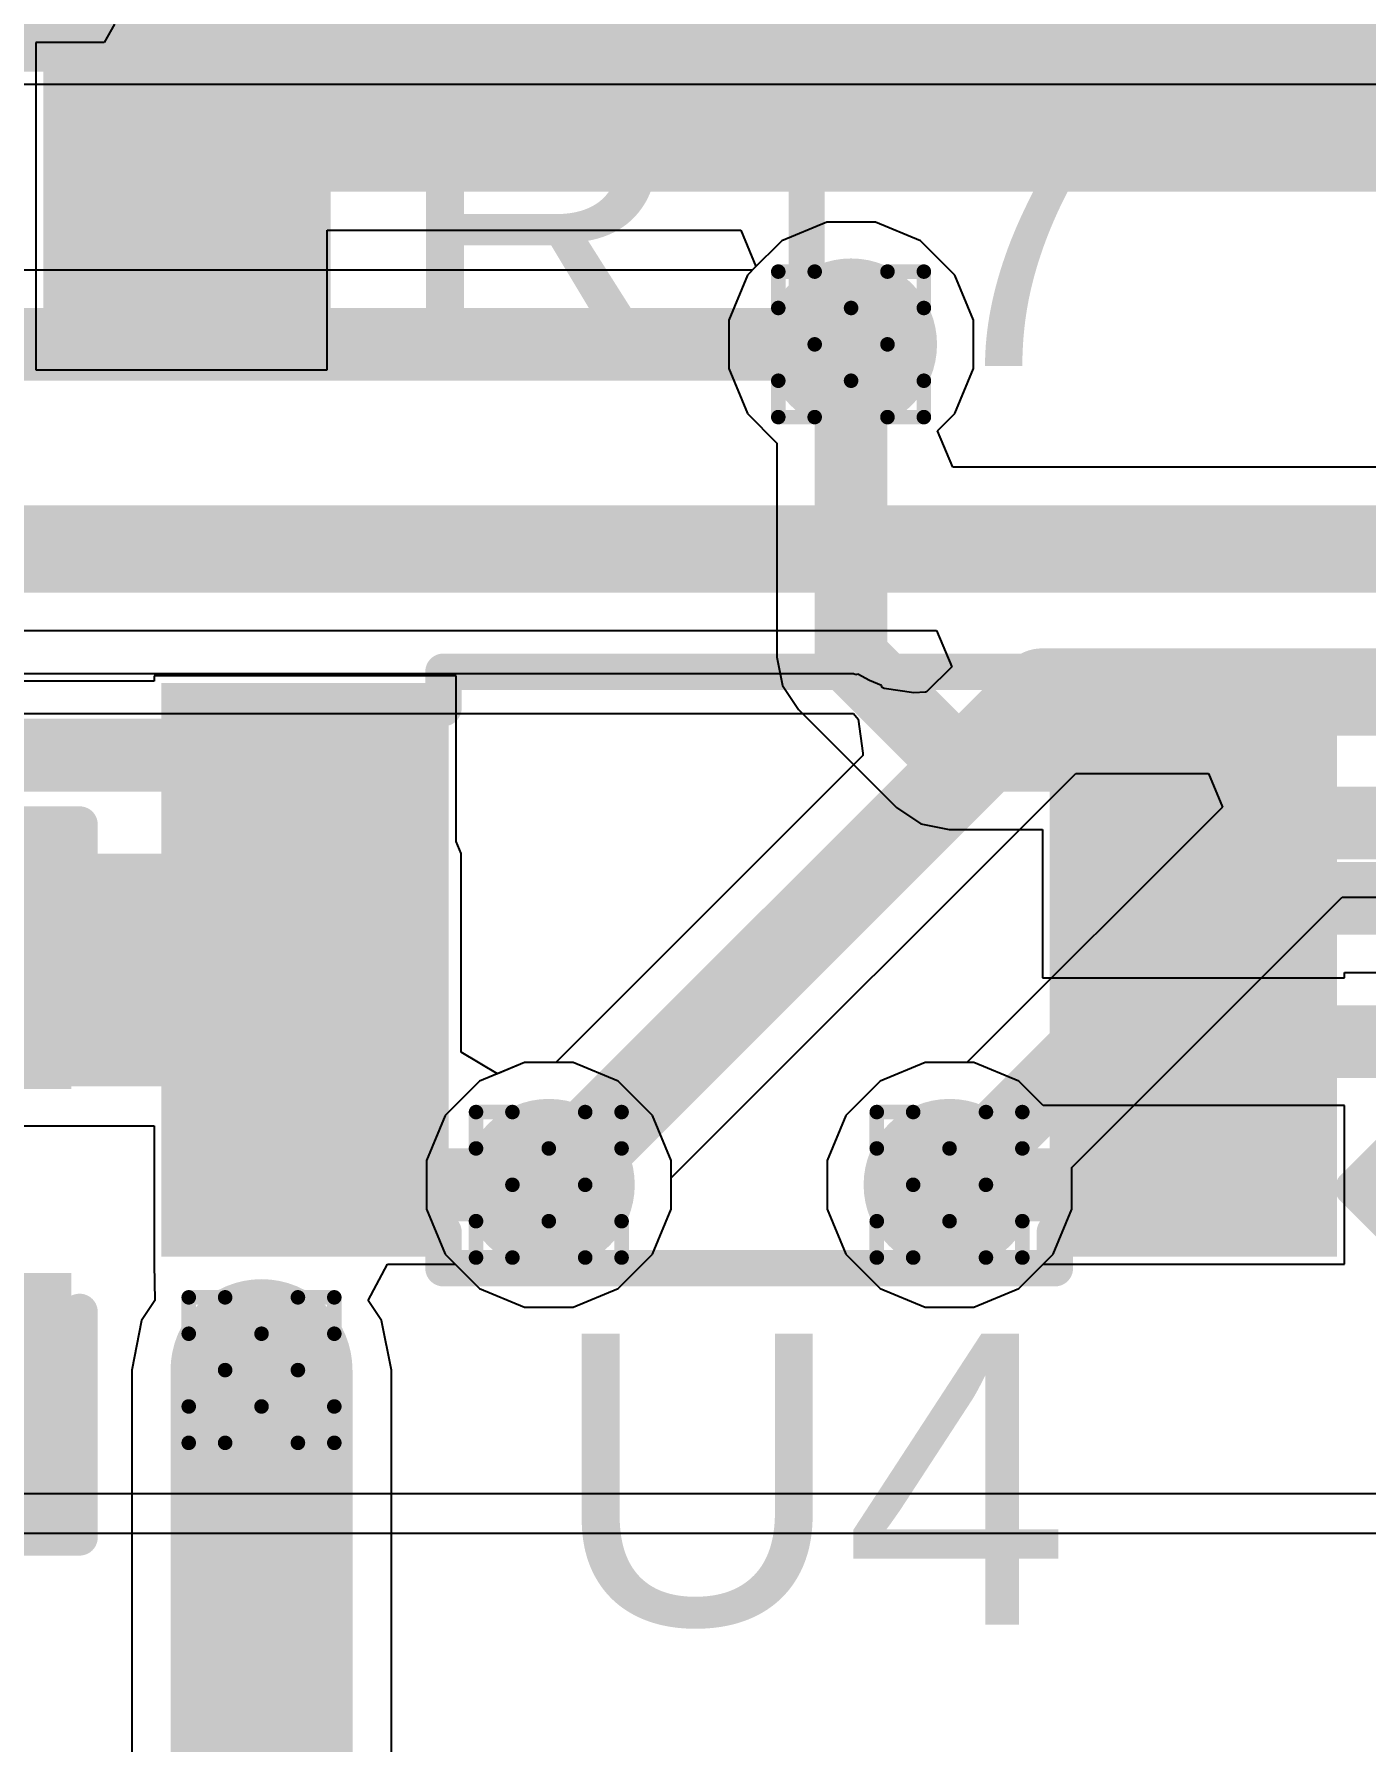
# Model space of a CAD drawing. Header units: inches. Extents: x -0.2 to 17.4, y -0.2 to 2.6.
# Drawn here: x 0.6468 to 0.8297, y 0.8749 to 1.1096 of the extents above; entities that cross this region are included whole.
import ezdxf

# ---------------------------------------------------------------- set-up
doc = ezdxf.new("R2010")
doc.units = ezdxf.units.IN
doc.header["$MEASUREMENT"] = 0
for name, color, linetype in [('Bottom Layer', 5, 'Continuous'), ('Drill Drawing', 1, 'Continuous'), ('Top Layer', 1, 'Continuous'), ('Top Overlay', 2, 'Continuous'), ('Top Paste', 8, 'Continuous'), ('Top Solder', 216, 'Continuous'), ('Via Holes', 16, 'Continuous')]:
    doc.layers.add(name, color=color, linetype=linetype)
doc.styles.add('Arial', font='', dxfattribs={"height": 0.2})
doc.styles.get('Arial').set_extended_font_data('Arial')

# ---------------------------------------------------------------- blocks, each defined once
blk = doc.blocks.new('VSSOP_8_3_1_2_1__18')
at = {"layer": 'Top Layer'}
for points in [[(-0.04528, 0.03543), (-0.04528, 0.02362), (-0.07677, 0.02362), (-0.07677, 0.03543)], [(0.07677, 0.03543), (0.07677, 0.02362), (0.04528, 0.02362), (0.04528, 0.03543)], [(-0.04528, 0.01575), (-0.04528, 0.00394), (-0.07677, 0.00394), (-0.07677, 0.01575)], [(0.07677, 0.01575), (0.07677, 0.00394), (0.04528, 0.00394), (0.04528, 0.01575)], [(-0.04528, -0.00394), (-0.04528, -0.01575), (-0.07677, -0.01575), (-0.07677, -0.00394)], [(0.07677, -0.00394), (0.07677, -0.01575), (0.04528, -0.01575), (0.04528, -0.00394)], [(-0.04528, -0.02362), (-0.04528, -0.03543), (-0.07677, -0.03543), (-0.07677, -0.02362)], [(0.07677, -0.02362), (0.07677, -0.03543), (0.04528, -0.03543), (0.04528, -0.02362)]]:
    blk.add_hatch(color=1, dxfattribs=at).paths.add_polyline_path(points)
at = {"layer": 'Top Paste'}
for points in [[(-0.04528, 0.03543), (-0.04528, 0.02362), (-0.07677, 0.02362), (-0.07677, 0.03543)], [(0.07677, 0.03543), (0.07677, 0.02362), (0.04528, 0.02362), (0.04528, 0.03543)], [(-0.04528, 0.01575), (-0.04528, 0.00394), (-0.07677, 0.00394), (-0.07677, 0.01575)], [(0.07677, 0.01575), (0.07677, 0.00394), (0.04528, 0.00394), (0.04528, 0.01575)], [(-0.04528, -0.00394), (-0.04528, -0.01575), (-0.07677, -0.01575), (-0.07677, -0.00394)], [(0.07677, -0.00394), (0.07677, -0.01575), (0.04528, -0.01575), (0.04528, -0.00394)], [(-0.04528, -0.02362), (-0.04528, -0.03543), (-0.07677, -0.03543), (-0.07677, -0.02362)], [(0.07677, -0.02362), (0.07677, -0.03543), (0.04528, -0.03543), (0.04528, -0.02362)]]:
    blk.add_hatch(color=8, dxfattribs=at).paths.add_polyline_path(points)
at = {"layer": 'Top Solder'}
for points in [[(-0.04128, 0.03943), (-0.04128, 0.01962), (-0.08077, 0.01962), (-0.08077, 0.03943)], [(0.08077, 0.03943), (0.08077, 0.01962), (0.04128, 0.01962), (0.04128, 0.03943)], [(-0.04128, 0.01975), (-0.04128, -0.00006), (-0.08077, -0.00006), (-0.08077, 0.01975)], [(0.08077, 0.01975), (0.08077, -0.00006), (0.04128, -0.00006), (0.04128, 0.01975)], [(-0.04128, 0.00006), (-0.04128, -0.01975), (-0.08077, -0.01975), (-0.08077, 0.00006)], [(0.08077, 0.00006), (0.08077, -0.01975), (0.04128, -0.01975), (0.04128, 0.00006)], [(-0.04128, -0.01962), (-0.04128, -0.03943), (-0.08077, -0.03943), (-0.08077, -0.01962)], [(0.08077, -0.01962), (0.08077, -0.03943), (0.04128, -0.03943), (0.04128, -0.01962)]]:
    blk.add_hatch(color=216, dxfattribs=at).paths.add_polyline_path(points)
at = {"layer": 'Top Overlay'}
for points in [[(0.042, 0.041, 0.005, 0.005, 0), (-0.042, 0.041, 0.005, 0.005, 0)], [(-0.042, 0.041, 0.005, 0.005, 0), (-0.042, 0.036, 0.005, 0.005, 0)], [(0.042, 0.041, 0.005, 0.005, 0), (0.042, 0.036, 0.005, 0.005, 0)], [(-0.083, 0.03, 0.005, 0.005, 0), (-0.088, 0.035, 0.005, 0.005, 0)], [(-0.088, 0.035, 0.005, 0.005, 0), (-0.088, 0.025, 0.005, 0.005, 0)], [(-0.083, 0.03, 0.005, 0.005, 0), (-0.088, 0.025, 0.005, 0.005, 0)], [(-0.042, -0.036, 0.005, 0.005, 0), (-0.042, -0.041, 0.005, 0.005, 0)], [(0.042, -0.036, 0.005, 0.005, 0), (0.042, -0.041, 0.005, 0.005, 0)], [(0.042, -0.041, 0.005, 0.005, 0), (-0.042, -0.041, 0.005, 0.005, 0)]]:
    blk.add_lwpolyline(points, format="xyseb", dxfattribs=at)
for points in [[(-0.04325, 0.041, 0.0025, 0.0025, 1), (-0.04075, 0.041, 0.0025, 0.0025, 1)], [(-0.04325, 0.041, 0.0025, 0.0025, 1), (-0.04075, 0.041, 0.0025, 0.0025, 1)], [(0.04075, 0.041, 0.0025, 0.0025, 1), (0.04325, 0.041, 0.0025, 0.0025, 1)], [(0.04075, 0.041, 0.0025, 0.0025, 1), (0.04325, 0.041, 0.0025, 0.0025, 1)], [(-0.04325, 0.036, 0.0025, 0.0025, 1), (-0.04075, 0.036, 0.0025, 0.0025, 1)], [(0.04075, 0.036, 0.0025, 0.0025, 1), (0.04325, 0.036, 0.0025, 0.0025, 1)], [(-0.08925, 0.035, 0.0025, 0.0025, 1), (-0.08675, 0.035, 0.0025, 0.0025, 1)], [(-0.08925, 0.035, 0.0025, 0.0025, 1), (-0.08675, 0.035, 0.0025, 0.0025, 1)], [(-0.08425, 0.03, 0.0025, 0.0025, 1), (-0.08175, 0.03, 0.0025, 0.0025, 1)], [(-0.08425, 0.03, 0.0025, 0.0025, 1), (-0.08175, 0.03, 0.0025, 0.0025, 1)], [(-0.08925, 0.025, 0.0025, 0.0025, 1), (-0.08675, 0.025, 0.0025, 0.0025, 1)], [(-0.08925, 0.025, 0.0025, 0.0025, 1), (-0.08675, 0.025, 0.0025, 0.0025, 1)], [(-0.04325, -0.036, 0.0025, 0.0025, 1), (-0.04075, -0.036, 0.0025, 0.0025, 1)], [(0.04075, -0.036, 0.0025, 0.0025, 1), (0.04325, -0.036, 0.0025, 0.0025, 1)], [(-0.04325, -0.041, 0.0025, 0.0025, 1), (-0.04075, -0.041, 0.0025, 0.0025, 1)], [(-0.04325, -0.041, 0.0025, 0.0025, 1), (-0.04075, -0.041, 0.0025, 0.0025, 1)], [(0.04075, -0.041, 0.0025, 0.0025, 1), (0.04325, -0.041, 0.0025, 0.0025, 1)], [(0.04075, -0.041, 0.0025, 0.0025, 1), (0.04325, -0.041, 0.0025, 0.0025, 1)]]:
    blk.add_lwpolyline(points, format="xyseb", close=True, dxfattribs=at)
blk = doc.blocks.new('R___0603_38')
at = {"layer": 'Top Layer'}
for points in [[(-0.015, 0.0175), (-0.015, -0.0175), (-0.045, -0.0175), (-0.045, 0.0175)], [(0.045, 0.0175), (0.045, -0.0175), (0.015, -0.0175), (0.015, 0.0175)]]:
    blk.add_hatch(color=1, dxfattribs=at).paths.add_polyline_path(points)
at = {"layer": 'Top Paste'}
for points in [[(-0.015, 0.0175), (-0.015, -0.0175), (-0.045, -0.0175), (-0.045, 0.0175)], [(0.045, 0.0175), (0.045, -0.0175), (0.015, -0.0175), (0.015, 0.0175)]]:
    blk.add_hatch(color=8, dxfattribs=at).paths.add_polyline_path(points)
at = {"layer": 'Top Solder'}
for points in [[(-0.011, 0.0215), (-0.011, -0.0215), (-0.049, -0.0215), (-0.049, 0.0215)], [(0.049, 0.0215), (0.049, -0.0215), (0.011, -0.0215), (0.011, 0.0215)]]:
    blk.add_hatch(color=216, dxfattribs=at).paths.add_polyline_path(points)
at = {"layer": 'Top Overlay'}
for points in [[(-0.048, 0.021, 0.005, 0.005, 0), (-0.048, -0.021, 0.005, 0.005, 0)], [(0.048, 0.021, 0.005, 0.005, 0), (-0.048, 0.021, 0.005, 0.005, 0)], [(0.048, 0.021, 0.005, 0.005, 0), (0.048, -0.021, 0.005, 0.005, 0)], [(0.048, -0.021, 0.005, 0.005, 0), (-0.048, -0.021, 0.005, 0.005, 0)]]:
    blk.add_lwpolyline(points, format="xyseb", dxfattribs=at)
for points in [[(-0.04925, 0.021, 0.0025, 0.0025, 1), (-0.04675, 0.021, 0.0025, 0.0025, 1)], [(-0.04925, 0.021, 0.0025, 0.0025, 1), (-0.04675, 0.021, 0.0025, 0.0025, 1)], [(0.04675, 0.021, 0.0025, 0.0025, 1), (0.04925, 0.021, 0.0025, 0.0025, 1)], [(0.04675, 0.021, 0.0025, 0.0025, 1), (0.04925, 0.021, 0.0025, 0.0025, 1)], [(-0.04925, -0.021, 0.0025, 0.0025, 1), (-0.04675, -0.021, 0.0025, 0.0025, 1)], [(-0.04925, -0.021, 0.0025, 0.0025, 1), (-0.04675, -0.021, 0.0025, 0.0025, 1)], [(0.04675, -0.021, 0.0025, 0.0025, 1), (0.04925, -0.021, 0.0025, 0.0025, 1)], [(0.04675, -0.021, 0.0025, 0.0025, 1), (0.04925, -0.021, 0.0025, 0.0025, 1)]]:
    blk.add_lwpolyline(points, format="xyseb", close=True, dxfattribs=at)
blk = doc.blocks.new('C___0603_95')
at = {"layer": 'Top Layer'}
for points in [[(-0.015, 0.0175), (-0.015, -0.0175), (-0.045, -0.0175), (-0.045, 0.0175)], [(0.045, 0.0175), (0.045, -0.0175), (0.015, -0.0175), (0.015, 0.0175)]]:
    blk.add_hatch(color=1, dxfattribs=at).paths.add_polyline_path(points)
at = {"layer": 'Top Paste'}
for points in [[(-0.015, 0.0175), (-0.015, -0.0175), (-0.045, -0.0175), (-0.045, 0.0175)], [(0.045, 0.0175), (0.045, -0.0175), (0.015, -0.0175), (0.015, 0.0175)]]:
    blk.add_hatch(color=8, dxfattribs=at).paths.add_polyline_path(points)
at = {"layer": 'Top Solder'}
for points in [[(-0.01264, 0.01986), (-0.01264, -0.01986), (-0.04736, -0.01986), (-0.04736, 0.01986)], [(0.04736, 0.01986), (0.04736, -0.01986), (0.01264, -0.01986), (0.01264, 0.01986)]]:
    blk.add_hatch(color=216, dxfattribs=at).paths.add_polyline_path(points)
at = {"layer": 'Top Overlay'}
for points in [[(-0.018, 0.021, 0.005, 0.005, 0), (-0.049, 0.021, 0.005, 0.005, 0)], [(-0.049, -0.021, 0.005, 0.005, 0), (-0.049, 0.021, 0.005, 0.005, 0)], [(0.049, 0.021, 0.005, 0.005, 0), (0.018, 0.021, 0.005, 0.005, 0)], [(0.049, -0.021, 0.005, 0.005, 0), (0.049, 0.021, 0.005, 0.005, 0)], [(-0.018, -0.021, 0.005, 0.005, 0), (-0.049, -0.021, 0.005, 0.005, 0)], [(0.049, -0.021, 0.005, 0.005, 0), (0.018, -0.021, 0.005, 0.005, 0)]]:
    blk.add_lwpolyline(points, format="xyseb", dxfattribs=at)
for points in [[(-0.05025, 0.021, 0.0025, 0.0025, 1), (-0.04775, 0.021, 0.0025, 0.0025, 1)], [(-0.05025, 0.021, 0.0025, 0.0025, 1), (-0.04775, 0.021, 0.0025, 0.0025, 1)], [(-0.01925, 0.021, 0.0025, 0.0025, 1), (-0.01675, 0.021, 0.0025, 0.0025, 1)], [(0.01675, 0.021, 0.0025, 0.0025, 1), (0.01925, 0.021, 0.0025, 0.0025, 1)], [(0.04775, 0.021, 0.0025, 0.0025, 1), (0.05025, 0.021, 0.0025, 0.0025, 1)], [(0.04775, 0.021, 0.0025, 0.0025, 1), (0.05025, 0.021, 0.0025, 0.0025, 1)], [(-0.05025, -0.021, 0.0025, 0.0025, 1), (-0.04775, -0.021, 0.0025, 0.0025, 1)], [(-0.05025, -0.021, 0.0025, 0.0025, 1), (-0.04775, -0.021, 0.0025, 0.0025, 1)], [(-0.01925, -0.021, 0.0025, 0.0025, 1), (-0.01675, -0.021, 0.0025, 0.0025, 1)], [(0.01675, -0.021, 0.0025, 0.0025, 1), (0.01925, -0.021, 0.0025, 0.0025, 1)], [(0.04775, -0.021, 0.0025, 0.0025, 1), (0.05025, -0.021, 0.0025, 0.0025, 1)], [(0.04775, -0.021, 0.0025, 0.0025, 1), (0.05025, -0.021, 0.0025, 0.0025, 1)]]:
    blk.add_lwpolyline(points, format="xyseb", close=True, dxfattribs=at)

msp = doc.modelspace()

# ---------------------------------------------------------------- hatches: boundary and pattern name
at = {"layer": 'Bottom Layer'}
h = msp.add_hatch(color=5, dxfattribs=at)
edge = h.paths.add_edge_path()
edge.add_arc((0.759, 1.067), 0.01181, 0, 360)
h = msp.add_hatch(color=5, dxfattribs=at)
edge = h.paths.add_edge_path()
edge.add_arc((0.71747, 0.95147), 0.01181, 0, 360)
h = msp.add_hatch(color=5, dxfattribs=at)
edge = h.paths.add_edge_path()
edge.add_arc((0.77253, 0.95147), 0.01181, 0, 360)
h = msp.add_hatch(color=5, dxfattribs=at)
edge = h.paths.add_edge_path()
edge.add_arc((0.678, 0.926), 0.01181, 0, 360)
at = {"layer": 'Top Layer'}
h = msp.add_hatch(color=1, dxfattribs=at)
edge = h.paths.add_edge_path()
edge.add_arc((0.759, 1.067), 0.01181, 0, 360)
msp.add_hatch(color=1, dxfattribs=at).paths.add_polyline_path([(0.583, 0.965), (0.7, 0.965), (0.7, 0.997), (0.583, 0.997)])
h = msp.add_hatch(color=1, dxfattribs=at)
edge = h.paths.add_edge_path()
edge.add_arc((0.71747, 0.95147), 0.01181, 0, 360)
h = msp.add_hatch(color=1, dxfattribs=at)
edge = h.paths.add_edge_path()
edge.add_arc((0.77253, 0.95147), 0.01181, 0, 360)
h = msp.add_hatch(color=1, dxfattribs=at)
edge = h.paths.add_edge_path()
edge.add_arc((0.678, 0.926), 0.01181, 0, 360)
at = {"layer": 'Via Holes'}
h = msp.add_hatch(color=7, dxfattribs=at)
edge = h.paths.add_edge_path()
edge.add_arc((0.759, 1.067), 0.00591, 0, 360)
h = msp.add_hatch(color=7, dxfattribs=at)
edge = h.paths.add_edge_path()
edge.add_arc((0.71747, 0.95147), 0.00591, 0, 360)
h = msp.add_hatch(color=7, dxfattribs=at)
edge = h.paths.add_edge_path()
edge.add_arc((0.77253, 0.95147), 0.00591, 0, 360)
h = msp.add_hatch(color=7, dxfattribs=at)
edge = h.paths.add_edge_path()
edge.add_arc((0.678, 0.926), 0.00591, 0, 360)

# ---------------------------------------------------------------- linework, layer by layer
at = {"layer": 'Bottom Layer'}
for p, q in [((0.4902, 1.10278), (0.98544, 1.10278)), ((0.75566, 1.08381), (0.74948, 1.08125)), ((0.76234, 1.08381), (0.75566, 1.08381)), ((0.76852, 1.08125), (0.76234, 1.08381)), ((0.74948, 1.08125), (0.74542, 1.0772)), ((0.77325, 1.07652), (0.76852, 1.08125)), ((0.74542, 1.0772), (0.50283, 1.0772)), ((0.77581, 1.07034), (0.77325, 1.07652)), ((0.77581, 1.06366), (0.77581, 1.07034)), ((0.77325, 1.05748), (0.77581, 1.06366)), ((0.77088, 1.05511), (0.77325, 1.05748)), ((0.77296, 1.05011), (0.77088, 1.05511)), ((0.85058, 1.05011), (0.77296, 1.05011)), ((0.48671, 1.02768), (0.77075, 1.02768)), ((0.77075, 1.02768), (0.77282, 1.02268)), ((0.75935, 1.02169), (0.58555, 1.02169)), ((0.75963, 1.02157), (0.75935, 1.02169)), ((0.75993, 1.02166), (0.75963, 1.02157)), ((0.76151, 1.0208), (0.75993, 1.02166)), ((0.77282, 1.02268), (0.76938, 1.01924)), ((0.76317, 1.02011), (0.76151, 1.0208)), ((0.76329, 1.01982), (0.76317, 1.02011)), ((0.76356, 1.01968), (0.76329, 1.01982)), ((0.76763, 1.01908), (0.76356, 1.01968)), ((0.76923, 1.01918), (0.76763, 1.01908)), ((0.76938, 1.01924), (0.76923, 1.01918)), ((0.64157, 1.01628), (0.75935, 1.01628)), ((0.75935, 1.01628), (0.75999, 1.01548)), ((0.75999, 1.01548), (0.76063, 1.0108)), ((0.76063, 1.01049), (0.71842, 0.96828)), ((0.76063, 1.0108), (0.76063, 1.01049)), ((0.73428, 0.95242), (0.78986, 1.00799)), ((0.78986, 1.00799), (0.8081, 1.00799)), ((0.8081, 1.00799), (0.81001, 1.00337)), ((0.81001, 1.00337), (0.77492, 0.96828)), ((0.78934, 0.95386), (0.82649, 0.99101)), ((0.82649, 0.99101), (1.18021, 0.99101)), ((0.71413, 0.96828), (0.70795, 0.96572)), ((0.71842, 0.96828), (0.71413, 0.96828)), ((0.76918, 0.96828), (0.763, 0.96572)), ((0.77492, 0.96828), (0.76918, 0.96828)), ((0.70795, 0.96572), (0.70322, 0.961)), ((0.763, 0.96572), (0.75828, 0.961)), ((0.70322, 0.961), (0.70066, 0.95482)), ((0.75828, 0.961), (0.75572, 0.95482)), ((0.70066, 0.95482), (0.70066, 0.94813)), ((0.75572, 0.95482), (0.75572, 0.94813)), ((0.78934, 0.94813), (0.78934, 0.95386)), ((0.73428, 0.94813), (0.73428, 0.95242)), ((0.70066, 0.94813), (0.70322, 0.94195)), ((0.73172, 0.94195), (0.73428, 0.94813)), ((0.75572, 0.94813), (0.75828, 0.94195)), ((0.78678, 0.94195), (0.78934, 0.94813)), ((0.70322, 0.94195), (0.70795, 0.93722)), ((0.72699, 0.93722), (0.73172, 0.94195)), ((0.75828, 0.94195), (0.763, 0.93722)), ((0.78205, 0.93722), (0.78678, 0.94195)), ((0.70795, 0.93722), (0.71413, 0.93466)), ((0.72082, 0.93466), (0.72699, 0.93722)), ((0.763, 0.93722), (0.76918, 0.93466)), ((0.77587, 0.93466), (0.78205, 0.93722)), ((0.71413, 0.93466), (0.72082, 0.93466)), ((0.76918, 0.93466), (0.77587, 0.93466)), ((0.8617, 0.909), (0.58555, 0.909)), ((0.58555, 0.90359), (0.8617, 0.90359))]:
    msp.add_line(p, q, dxfattribs=at)
for points in [[(0.416, 1.114, 0.012, 0.012, 0), (0.998, 1.114, 0.012, 0.012, 0)], [(0.4986, 1.067, 0.01, 0.01, 0), (0.759, 1.067, 0.01, 0.01, 0)], [(0.396, 1.03889, 0.012, 0.012, 0), (1.07815, 1.03889, 0.012, 0.012, 0)], [(0.71747, 0.95147, 0.012, 0.012, 0), (0.78521, 1.01921, 0.012, 0.012, 0)], [(0.78521, 1.01921, 0.012, 0.012, 0), (1.16521, 1.01921, 0.012, 0.012, 0)], [(0.77253, 0.95147, 0.01, 0.01, 0), (0.82226, 1.00121, 0.01, 0.01, 0)], [(0.82226, 1.00121, 0.01, 0.01, 0), (1.18021, 1.00121, 0.01, 0.01, 0)]]:
    msp.add_lwpolyline(points, format="xyseb", dxfattribs=at)
for points in [[(0.7565, 1.067, 0.005, 0.005, 1), (0.7615, 1.067, 0.005, 0.005, 1)], [(0.78221, 1.01921, 0.006, 0.006, 1), (0.78821, 1.01921, 0.006, 0.006, 1)], [(0.78221, 1.01921, 0.006, 0.006, 1), (0.78821, 1.01921, 0.006, 0.006, 1)], [(0.81976, 1.00121, 0.005, 0.005, 1), (0.82476, 1.00121, 0.005, 0.005, 1)], [(0.81976, 1.00121, 0.005, 0.005, 1), (0.82476, 1.00121, 0.005, 0.005, 1)], [(0.71447, 0.95147, 0.006, 0.006, 1), (0.72047, 0.95147, 0.006, 0.006, 1)], [(0.77003, 0.95147, 0.005, 0.005, 1), (0.77503, 0.95147, 0.005, 0.005, 1)]]:
    msp.add_lwpolyline(points, format="xyseb", close=True, dxfattribs=at)
at = {"layer": 'Drill Drawing'}
for points in [[(0.749, 1.072, 0.002, 0.002, 0), (0.749, 1.077, 0.002, 0.002, 0)], [(0.749, 1.077, 0.002, 0.002, 0), (0.754, 1.077, 0.002, 0.002, 0)], [(0.754, 1.077, 0.002, 0.002, 0), (0.759, 1.072, 0.002, 0.002, 0)], [(0.759, 1.072, 0.002, 0.002, 0), (0.764, 1.077, 0.002, 0.002, 0)], [(0.764, 1.077, 0.002, 0.002, 0), (0.769, 1.077, 0.002, 0.002, 0)], [(0.769, 1.072, 0.002, 0.002, 0), (0.769, 1.077, 0.002, 0.002, 0)], [(0.749, 1.072, 0.002, 0.002, 0), (0.754, 1.067, 0.002, 0.002, 0)], [(0.764, 1.067, 0.002, 0.002, 0), (0.769, 1.072, 0.002, 0.002, 0)], [(0.749, 1.062, 0.002, 0.002, 0), (0.754, 1.067, 0.002, 0.002, 0)], [(0.764, 1.067, 0.002, 0.002, 0), (0.769, 1.062, 0.002, 0.002, 0)], [(0.749, 1.057, 0.002, 0.002, 0), (0.749, 1.062, 0.002, 0.002, 0)], [(0.754, 1.057, 0.002, 0.002, 0), (0.759, 1.062, 0.002, 0.002, 0)], [(0.759, 1.062, 0.002, 0.002, 0), (0.764, 1.057, 0.002, 0.002, 0)], [(0.769, 1.057, 0.002, 0.002, 0), (0.769, 1.062, 0.002, 0.002, 0)], [(0.749, 1.057, 0.002, 0.002, 0), (0.754, 1.057, 0.002, 0.002, 0)], [(0.764, 1.057, 0.002, 0.002, 0), (0.769, 1.057, 0.002, 0.002, 0)], [(0.70747, 0.95647, 0.002, 0.002, 0), (0.70747, 0.96147, 0.002, 0.002, 0)], [(0.70747, 0.96147, 0.002, 0.002, 0), (0.71247, 0.96147, 0.002, 0.002, 0)], [(0.71247, 0.96147, 0.002, 0.002, 0), (0.71747, 0.95647, 0.002, 0.002, 0)], [(0.71747, 0.95647, 0.002, 0.002, 0), (0.72247, 0.96147, 0.002, 0.002, 0)], [(0.72247, 0.96147, 0.002, 0.002, 0), (0.72747, 0.96147, 0.002, 0.002, 0)], [(0.72747, 0.95647, 0.002, 0.002, 0), (0.72747, 0.96147, 0.002, 0.002, 0)], [(0.76253, 0.95647, 0.002, 0.002, 0), (0.76253, 0.96147, 0.002, 0.002, 0)], [(0.76253, 0.96147, 0.002, 0.002, 0), (0.76753, 0.96147, 0.002, 0.002, 0)], [(0.76753, 0.96147, 0.002, 0.002, 0), (0.77253, 0.95647, 0.002, 0.002, 0)], [(0.77253, 0.95647, 0.002, 0.002, 0), (0.77753, 0.96147, 0.002, 0.002, 0)], [(0.77753, 0.96147, 0.002, 0.002, 0), (0.78253, 0.96147, 0.002, 0.002, 0)], [(0.78253, 0.95647, 0.002, 0.002, 0), (0.78253, 0.96147, 0.002, 0.002, 0)], [(0.70747, 0.95647, 0.002, 0.002, 0), (0.71247, 0.95147, 0.002, 0.002, 0)], [(0.72247, 0.95147, 0.002, 0.002, 0), (0.72747, 0.95647, 0.002, 0.002, 0)], [(0.76253, 0.95647, 0.002, 0.002, 0), (0.76753, 0.95147, 0.002, 0.002, 0)], [(0.77753, 0.95147, 0.002, 0.002, 0), (0.78253, 0.95647, 0.002, 0.002, 0)], [(0.70747, 0.94647, 0.002, 0.002, 0), (0.71247, 0.95147, 0.002, 0.002, 0)], [(0.72247, 0.95147, 0.002, 0.002, 0), (0.72747, 0.94647, 0.002, 0.002, 0)], [(0.76253, 0.94647, 0.002, 0.002, 0), (0.76753, 0.95147, 0.002, 0.002, 0)], [(0.77753, 0.95147, 0.002, 0.002, 0), (0.78253, 0.94647, 0.002, 0.002, 0)], [(0.70747, 0.94147, 0.002, 0.002, 0), (0.70747, 0.94647, 0.002, 0.002, 0)], [(0.71247, 0.94147, 0.002, 0.002, 0), (0.71747, 0.94647, 0.002, 0.002, 0)], [(0.71747, 0.94647, 0.002, 0.002, 0), (0.72247, 0.94147, 0.002, 0.002, 0)], [(0.72747, 0.94147, 0.002, 0.002, 0), (0.72747, 0.94647, 0.002, 0.002, 0)], [(0.76253, 0.94147, 0.002, 0.002, 0), (0.76253, 0.94647, 0.002, 0.002, 0)], [(0.76753, 0.94147, 0.002, 0.002, 0), (0.77253, 0.94647, 0.002, 0.002, 0)], [(0.77253, 0.94647, 0.002, 0.002, 0), (0.77753, 0.94147, 0.002, 0.002, 0)], [(0.78253, 0.94147, 0.002, 0.002, 0), (0.78253, 0.94647, 0.002, 0.002, 0)], [(0.70747, 0.94147, 0.002, 0.002, 0), (0.71247, 0.94147, 0.002, 0.002, 0)], [(0.72247, 0.94147, 0.002, 0.002, 0), (0.72747, 0.94147, 0.002, 0.002, 0)], [(0.76253, 0.94147, 0.002, 0.002, 0), (0.76753, 0.94147, 0.002, 0.002, 0)], [(0.77753, 0.94147, 0.002, 0.002, 0), (0.78253, 0.94147, 0.002, 0.002, 0)], [(0.668, 0.931, 0.002, 0.002, 0), (0.668, 0.936, 0.002, 0.002, 0)], [(0.668, 0.936, 0.002, 0.002, 0), (0.673, 0.936, 0.002, 0.002, 0)], [(0.673, 0.936, 0.002, 0.002, 0), (0.678, 0.931, 0.002, 0.002, 0)], [(0.678, 0.931, 0.002, 0.002, 0), (0.683, 0.936, 0.002, 0.002, 0)], [(0.683, 0.936, 0.002, 0.002, 0), (0.688, 0.936, 0.002, 0.002, 0)], [(0.688, 0.931, 0.002, 0.002, 0), (0.688, 0.936, 0.002, 0.002, 0)], [(0.668, 0.931, 0.002, 0.002, 0), (0.673, 0.926, 0.002, 0.002, 0)], [(0.683, 0.926, 0.002, 0.002, 0), (0.688, 0.931, 0.002, 0.002, 0)], [(0.668, 0.921, 0.002, 0.002, 0), (0.673, 0.926, 0.002, 0.002, 0)], [(0.683, 0.926, 0.002, 0.002, 0), (0.688, 0.921, 0.002, 0.002, 0)], [(0.668, 0.916, 0.002, 0.002, 0), (0.668, 0.921, 0.002, 0.002, 0)], [(0.673, 0.916, 0.002, 0.002, 0), (0.678, 0.921, 0.002, 0.002, 0)], [(0.678, 0.921, 0.002, 0.002, 0), (0.683, 0.916, 0.002, 0.002, 0)], [(0.688, 0.916, 0.002, 0.002, 0), (0.688, 0.921, 0.002, 0.002, 0)], [(0.668, 0.916, 0.002, 0.002, 0), (0.673, 0.916, 0.002, 0.002, 0)], [(0.683, 0.916, 0.002, 0.002, 0), (0.688, 0.916, 0.002, 0.002, 0)]]:
    msp.add_lwpolyline(points, format="xyseb", dxfattribs=at)
for points in [[(0.7485, 1.077, 0.001, 0.001, 1), (0.7495, 1.077, 0.001, 0.001, 1)], [(0.7485, 1.077, 0.001, 0.001, 1), (0.7495, 1.077, 0.001, 0.001, 1)], [(0.7535, 1.077, 0.001, 0.001, 1), (0.7545, 1.077, 0.001, 0.001, 1)], [(0.7535, 1.077, 0.001, 0.001, 1), (0.7545, 1.077, 0.001, 0.001, 1)], [(0.7635, 1.077, 0.001, 0.001, 1), (0.7645, 1.077, 0.001, 0.001, 1)], [(0.7635, 1.077, 0.001, 0.001, 1), (0.7645, 1.077, 0.001, 0.001, 1)], [(0.7685, 1.077, 0.001, 0.001, 1), (0.7695, 1.077, 0.001, 0.001, 1)], [(0.7685, 1.077, 0.001, 0.001, 1), (0.7695, 1.077, 0.001, 0.001, 1)], [(0.7485, 1.072, 0.001, 0.001, 1), (0.7495, 1.072, 0.001, 0.001, 1)], [(0.7485, 1.072, 0.001, 0.001, 1), (0.7495, 1.072, 0.001, 0.001, 1)], [(0.7585, 1.072, 0.001, 0.001, 1), (0.7595, 1.072, 0.001, 0.001, 1)], [(0.7585, 1.072, 0.001, 0.001, 1), (0.7595, 1.072, 0.001, 0.001, 1)], [(0.7685, 1.072, 0.001, 0.001, 1), (0.7695, 1.072, 0.001, 0.001, 1)], [(0.7685, 1.072, 0.001, 0.001, 1), (0.7695, 1.072, 0.001, 0.001, 1)], [(0.7535, 1.067, 0.001, 0.001, 1), (0.7545, 1.067, 0.001, 0.001, 1)], [(0.7535, 1.067, 0.001, 0.001, 1), (0.7545, 1.067, 0.001, 0.001, 1)], [(0.7635, 1.067, 0.001, 0.001, 1), (0.7645, 1.067, 0.001, 0.001, 1)], [(0.7635, 1.067, 0.001, 0.001, 1), (0.7645, 1.067, 0.001, 0.001, 1)], [(0.7485, 1.062, 0.001, 0.001, 1), (0.7495, 1.062, 0.001, 0.001, 1)], [(0.7485, 1.062, 0.001, 0.001, 1), (0.7495, 1.062, 0.001, 0.001, 1)], [(0.7585, 1.062, 0.001, 0.001, 1), (0.7595, 1.062, 0.001, 0.001, 1)], [(0.7585, 1.062, 0.001, 0.001, 1), (0.7595, 1.062, 0.001, 0.001, 1)], [(0.7685, 1.062, 0.001, 0.001, 1), (0.7695, 1.062, 0.001, 0.001, 1)], [(0.7685, 1.062, 0.001, 0.001, 1), (0.7695, 1.062, 0.001, 0.001, 1)], [(0.7485, 1.057, 0.001, 0.001, 1), (0.7495, 1.057, 0.001, 0.001, 1)], [(0.7485, 1.057, 0.001, 0.001, 1), (0.7495, 1.057, 0.001, 0.001, 1)], [(0.7535, 1.057, 0.001, 0.001, 1), (0.7545, 1.057, 0.001, 0.001, 1)], [(0.7535, 1.057, 0.001, 0.001, 1), (0.7545, 1.057, 0.001, 0.001, 1)], [(0.7635, 1.057, 0.001, 0.001, 1), (0.7645, 1.057, 0.001, 0.001, 1)], [(0.7635, 1.057, 0.001, 0.001, 1), (0.7645, 1.057, 0.001, 0.001, 1)], [(0.7685, 1.057, 0.001, 0.001, 1), (0.7695, 1.057, 0.001, 0.001, 1)], [(0.7685, 1.057, 0.001, 0.001, 1), (0.7695, 1.057, 0.001, 0.001, 1)], [(0.70697, 0.96147, 0.001, 0.001, 1), (0.70797, 0.96147, 0.001, 0.001, 1)], [(0.70697, 0.96147, 0.001, 0.001, 1), (0.70797, 0.96147, 0.001, 0.001, 1)], [(0.71197, 0.96147, 0.001, 0.001, 1), (0.71297, 0.96147, 0.001, 0.001, 1)], [(0.71197, 0.96147, 0.001, 0.001, 1), (0.71297, 0.96147, 0.001, 0.001, 1)], [(0.72197, 0.96147, 0.001, 0.001, 1), (0.72297, 0.96147, 0.001, 0.001, 1)], [(0.72197, 0.96147, 0.001, 0.001, 1), (0.72297, 0.96147, 0.001, 0.001, 1)], [(0.72697, 0.96147, 0.001, 0.001, 1), (0.72797, 0.96147, 0.001, 0.001, 1)], [(0.72697, 0.96147, 0.001, 0.001, 1), (0.72797, 0.96147, 0.001, 0.001, 1)], [(0.76203, 0.96147, 0.001, 0.001, 1), (0.76303, 0.96147, 0.001, 0.001, 1)], [(0.76203, 0.96147, 0.001, 0.001, 1), (0.76303, 0.96147, 0.001, 0.001, 1)], [(0.76703, 0.96147, 0.001, 0.001, 1), (0.76803, 0.96147, 0.001, 0.001, 1)], [(0.76703, 0.96147, 0.001, 0.001, 1), (0.76803, 0.96147, 0.001, 0.001, 1)], [(0.77703, 0.96147, 0.001, 0.001, 1), (0.77803, 0.96147, 0.001, 0.001, 1)], [(0.77703, 0.96147, 0.001, 0.001, 1), (0.77803, 0.96147, 0.001, 0.001, 1)], [(0.78203, 0.96147, 0.001, 0.001, 1), (0.78303, 0.96147, 0.001, 0.001, 1)], [(0.78203, 0.96147, 0.001, 0.001, 1), (0.78303, 0.96147, 0.001, 0.001, 1)], [(0.70697, 0.95647, 0.001, 0.001, 1), (0.70797, 0.95647, 0.001, 0.001, 1)], [(0.70697, 0.95647, 0.001, 0.001, 1), (0.70797, 0.95647, 0.001, 0.001, 1)], [(0.71697, 0.95647, 0.001, 0.001, 1), (0.71797, 0.95647, 0.001, 0.001, 1)], [(0.71697, 0.95647, 0.001, 0.001, 1), (0.71797, 0.95647, 0.001, 0.001, 1)], [(0.72697, 0.95647, 0.001, 0.001, 1), (0.72797, 0.95647, 0.001, 0.001, 1)], [(0.72697, 0.95647, 0.001, 0.001, 1), (0.72797, 0.95647, 0.001, 0.001, 1)], [(0.76203, 0.95647, 0.001, 0.001, 1), (0.76303, 0.95647, 0.001, 0.001, 1)], [(0.76203, 0.95647, 0.001, 0.001, 1), (0.76303, 0.95647, 0.001, 0.001, 1)], [(0.77203, 0.95647, 0.001, 0.001, 1), (0.77303, 0.95647, 0.001, 0.001, 1)], [(0.77203, 0.95647, 0.001, 0.001, 1), (0.77303, 0.95647, 0.001, 0.001, 1)], [(0.78203, 0.95647, 0.001, 0.001, 1), (0.78303, 0.95647, 0.001, 0.001, 1)], [(0.78203, 0.95647, 0.001, 0.001, 1), (0.78303, 0.95647, 0.001, 0.001, 1)], [(0.71197, 0.95147, 0.001, 0.001, 1), (0.71297, 0.95147, 0.001, 0.001, 1)], [(0.71197, 0.95147, 0.001, 0.001, 1), (0.71297, 0.95147, 0.001, 0.001, 1)], [(0.72197, 0.95147, 0.001, 0.001, 1), (0.72297, 0.95147, 0.001, 0.001, 1)], [(0.72197, 0.95147, 0.001, 0.001, 1), (0.72297, 0.95147, 0.001, 0.001, 1)], [(0.76703, 0.95147, 0.001, 0.001, 1), (0.76803, 0.95147, 0.001, 0.001, 1)], [(0.76703, 0.95147, 0.001, 0.001, 1), (0.76803, 0.95147, 0.001, 0.001, 1)], [(0.77703, 0.95147, 0.001, 0.001, 1), (0.77803, 0.95147, 0.001, 0.001, 1)], [(0.77703, 0.95147, 0.001, 0.001, 1), (0.77803, 0.95147, 0.001, 0.001, 1)], [(0.70697, 0.94647, 0.001, 0.001, 1), (0.70797, 0.94647, 0.001, 0.001, 1)], [(0.70697, 0.94647, 0.001, 0.001, 1), (0.70797, 0.94647, 0.001, 0.001, 1)], [(0.71697, 0.94647, 0.001, 0.001, 1), (0.71797, 0.94647, 0.001, 0.001, 1)], [(0.71697, 0.94647, 0.001, 0.001, 1), (0.71797, 0.94647, 0.001, 0.001, 1)], [(0.72697, 0.94647, 0.001, 0.001, 1), (0.72797, 0.94647, 0.001, 0.001, 1)], [(0.72697, 0.94647, 0.001, 0.001, 1), (0.72797, 0.94647, 0.001, 0.001, 1)], [(0.76203, 0.94647, 0.001, 0.001, 1), (0.76303, 0.94647, 0.001, 0.001, 1)], [(0.76203, 0.94647, 0.001, 0.001, 1), (0.76303, 0.94647, 0.001, 0.001, 1)], [(0.77203, 0.94647, 0.001, 0.001, 1), (0.77303, 0.94647, 0.001, 0.001, 1)], [(0.77203, 0.94647, 0.001, 0.001, 1), (0.77303, 0.94647, 0.001, 0.001, 1)], [(0.78203, 0.94647, 0.001, 0.001, 1), (0.78303, 0.94647, 0.001, 0.001, 1)], [(0.78203, 0.94647, 0.001, 0.001, 1), (0.78303, 0.94647, 0.001, 0.001, 1)], [(0.70697, 0.94147, 0.001, 0.001, 1), (0.70797, 0.94147, 0.001, 0.001, 1)], [(0.70697, 0.94147, 0.001, 0.001, 1), (0.70797, 0.94147, 0.001, 0.001, 1)], [(0.71197, 0.94147, 0.001, 0.001, 1), (0.71297, 0.94147, 0.001, 0.001, 1)], [(0.71197, 0.94147, 0.001, 0.001, 1), (0.71297, 0.94147, 0.001, 0.001, 1)], [(0.72197, 0.94147, 0.001, 0.001, 1), (0.72297, 0.94147, 0.001, 0.001, 1)], [(0.72197, 0.94147, 0.001, 0.001, 1), (0.72297, 0.94147, 0.001, 0.001, 1)], [(0.72697, 0.94147, 0.001, 0.001, 1), (0.72797, 0.94147, 0.001, 0.001, 1)], [(0.72697, 0.94147, 0.001, 0.001, 1), (0.72797, 0.94147, 0.001, 0.001, 1)], [(0.76203, 0.94147, 0.001, 0.001, 1), (0.76303, 0.94147, 0.001, 0.001, 1)], [(0.76203, 0.94147, 0.001, 0.001, 1), (0.76303, 0.94147, 0.001, 0.001, 1)], [(0.76703, 0.94147, 0.001, 0.001, 1), (0.76803, 0.94147, 0.001, 0.001, 1)], [(0.76703, 0.94147, 0.001, 0.001, 1), (0.76803, 0.94147, 0.001, 0.001, 1)], [(0.77703, 0.94147, 0.001, 0.001, 1), (0.77803, 0.94147, 0.001, 0.001, 1)], [(0.77703, 0.94147, 0.001, 0.001, 1), (0.77803, 0.94147, 0.001, 0.001, 1)], [(0.78203, 0.94147, 0.001, 0.001, 1), (0.78303, 0.94147, 0.001, 0.001, 1)], [(0.78203, 0.94147, 0.001, 0.001, 1), (0.78303, 0.94147, 0.001, 0.001, 1)], [(0.6675, 0.936, 0.001, 0.001, 1), (0.6685, 0.936, 0.001, 0.001, 1)], [(0.6675, 0.936, 0.001, 0.001, 1), (0.6685, 0.936, 0.001, 0.001, 1)], [(0.6725, 0.936, 0.001, 0.001, 1), (0.6735, 0.936, 0.001, 0.001, 1)], [(0.6725, 0.936, 0.001, 0.001, 1), (0.6735, 0.936, 0.001, 0.001, 1)], [(0.6825, 0.936, 0.001, 0.001, 1), (0.6835, 0.936, 0.001, 0.001, 1)], [(0.6825, 0.936, 0.001, 0.001, 1), (0.6835, 0.936, 0.001, 0.001, 1)], [(0.6875, 0.936, 0.001, 0.001, 1), (0.6885, 0.936, 0.001, 0.001, 1)], [(0.6875, 0.936, 0.001, 0.001, 1), (0.6885, 0.936, 0.001, 0.001, 1)], [(0.6675, 0.931, 0.001, 0.001, 1), (0.6685, 0.931, 0.001, 0.001, 1)], [(0.6675, 0.931, 0.001, 0.001, 1), (0.6685, 0.931, 0.001, 0.001, 1)], [(0.6775, 0.931, 0.001, 0.001, 1), (0.6785, 0.931, 0.001, 0.001, 1)], [(0.6775, 0.931, 0.001, 0.001, 1), (0.6785, 0.931, 0.001, 0.001, 1)], [(0.6875, 0.931, 0.001, 0.001, 1), (0.6885, 0.931, 0.001, 0.001, 1)], [(0.6875, 0.931, 0.001, 0.001, 1), (0.6885, 0.931, 0.001, 0.001, 1)], [(0.6725, 0.926, 0.001, 0.001, 1), (0.6735, 0.926, 0.001, 0.001, 1)], [(0.6725, 0.926, 0.001, 0.001, 1), (0.6735, 0.926, 0.001, 0.001, 1)], [(0.6825, 0.926, 0.001, 0.001, 1), (0.6835, 0.926, 0.001, 0.001, 1)], [(0.6825, 0.926, 0.001, 0.001, 1), (0.6835, 0.926, 0.001, 0.001, 1)], [(0.6675, 0.921, 0.001, 0.001, 1), (0.6685, 0.921, 0.001, 0.001, 1)], [(0.6675, 0.921, 0.001, 0.001, 1), (0.6685, 0.921, 0.001, 0.001, 1)], [(0.6775, 0.921, 0.001, 0.001, 1), (0.6785, 0.921, 0.001, 0.001, 1)], [(0.6775, 0.921, 0.001, 0.001, 1), (0.6785, 0.921, 0.001, 0.001, 1)], [(0.6875, 0.921, 0.001, 0.001, 1), (0.6885, 0.921, 0.001, 0.001, 1)], [(0.6875, 0.921, 0.001, 0.001, 1), (0.6885, 0.921, 0.001, 0.001, 1)], [(0.6675, 0.916, 0.001, 0.001, 1), (0.6685, 0.916, 0.001, 0.001, 1)], [(0.6675, 0.916, 0.001, 0.001, 1), (0.6685, 0.916, 0.001, 0.001, 1)], [(0.6725, 0.916, 0.001, 0.001, 1), (0.6735, 0.916, 0.001, 0.001, 1)], [(0.6725, 0.916, 0.001, 0.001, 1), (0.6735, 0.916, 0.001, 0.001, 1)], [(0.6825, 0.916, 0.001, 0.001, 1), (0.6835, 0.916, 0.001, 0.001, 1)], [(0.6825, 0.916, 0.001, 0.001, 1), (0.6835, 0.916, 0.001, 0.001, 1)], [(0.6875, 0.916, 0.001, 0.001, 1), (0.6885, 0.916, 0.001, 0.001, 1)], [(0.6875, 0.916, 0.001, 0.001, 1), (0.6885, 0.916, 0.001, 0.001, 1)]]:
    msp.add_lwpolyline(points, format="xyseb", close=True, dxfattribs=at)
at = {"layer": 'Top Layer'}
for p, q in [((0.65778, 1.111), (0.65639, 1.1085)), ((0.65639, 1.1085), (0.647, 1.1085)), ((0.647, 1.1085), (0.647, 1.0635)), ((0.687, 1.0635), (0.687, 1.08271)), ((0.687, 1.08271), (0.74386, 1.08271)), ((0.74386, 1.08271), (0.74593, 1.07771)), ((0.74593, 1.07771), (0.74475, 1.07652)), ((0.74475, 1.07652), (0.74219, 1.07034)), ((0.74219, 1.07034), (0.74219, 1.06366)), ((0.647, 1.0635), (0.687, 1.0635)), ((0.74219, 1.06366), (0.74475, 1.05748)), ((0.74475, 1.05748), (0.7488, 1.05342)), ((0.7488, 1.05342), (0.7488, 1.024)), ((0.7488, 1.024), (0.74958, 1.0201)), ((0.70472, 1.02143), (0.66323, 1.02143)), ((0.66323, 1.02143), (0.66323, 1.02072)), ((0.70472, 0.99866), (0.70472, 1.02143)), ((0.66323, 1.02072), (0.6067, 1.02072)), ((0.74958, 1.0201), (0.75179, 1.01679)), ((0.75179, 1.01679), (0.76526, 1.00332)), ((0.76526, 1.00332), (0.76857, 1.00111)), ((0.76857, 1.00111), (0.77247, 1.00033)), ((0.77247, 1.00033), (0.78528, 1.00033)), ((0.78528, 1.00033), (0.78528, 0.97994)), ((0.70541, 0.997), (0.70472, 0.99866)), ((0.70541, 0.96972), (0.70541, 0.997)), ((0.78528, 0.97994), (0.82677, 0.97994)), ((0.82677, 0.97994), (0.82677, 0.98065)), ((0.82677, 0.98065), (0.84134, 0.98065)), ((0.71041, 0.96674), (0.70541, 0.96972)), ((0.71413, 0.96828), (0.71041, 0.96674)), ((0.72082, 0.96828), (0.71413, 0.96828)), ((0.72699, 0.96572), (0.72082, 0.96828)), ((0.76918, 0.96828), (0.763, 0.96572)), ((0.77587, 0.96828), (0.76918, 0.96828)), ((0.78205, 0.96572), (0.77587, 0.96828)), ((0.73172, 0.961), (0.72699, 0.96572)), ((0.763, 0.96572), (0.75828, 0.961)), ((0.7854, 0.96238), (0.78205, 0.96572)), ((0.73428, 0.95482), (0.73172, 0.961)), ((0.75828, 0.961), (0.75572, 0.95482)), ((0.82677, 0.96238), (0.7854, 0.96238)), ((0.82677, 0.94057), (0.82677, 0.96238)), ((0.583, 0.95959), (0.66323, 0.95959)), ((0.66323, 0.95959), (0.66323, 0.94057)), ((0.73428, 0.94813), (0.73428, 0.95482)), ((0.75572, 0.95482), (0.75572, 0.94813)), ((0.73172, 0.94195), (0.73428, 0.94813)), ((0.75572, 0.94813), (0.75828, 0.94195)), ((0.72699, 0.93722), (0.73172, 0.94195)), ((0.75828, 0.94195), (0.763, 0.93722)), ((0.66323, 0.94057), (0.66323, 0.94057)), ((0.66323, 0.94057), (0.66323, 0.94057)), ((0.66323, 0.94057), (0.66335, 0.93557)), ((0.69265, 0.93557), (0.69533, 0.94057)), ((0.69533, 0.94057), (0.7046, 0.94057)), ((0.7046, 0.94057), (0.70795, 0.93722)), ((0.78205, 0.93722), (0.7854, 0.94057)), ((0.7854, 0.94057), (0.82677, 0.94057)), ((0.70795, 0.93722), (0.71413, 0.93466)), ((0.72082, 0.93466), (0.72699, 0.93722)), ((0.763, 0.93722), (0.76918, 0.93466)), ((0.77587, 0.93466), (0.78205, 0.93722)), ((0.66335, 0.93557), (0.66152, 0.93283)), ((0.69448, 0.93283), (0.69265, 0.93557)), ((0.71413, 0.93466), (0.72082, 0.93466)), ((0.76918, 0.93466), (0.77587, 0.93466)), ((0.66152, 0.93283), (0.66016, 0.926)), ((0.69584, 0.926), (0.69448, 0.93283)), ((0.66016, 0.926), (0.66016, 0.6455)), ((0.69584, 0.6455), (0.69584, 0.926))]:
    msp.add_line(p, q, dxfattribs=at)
for points in [[(0.667, 1.086, 0.02, 0.02, -0.414214), (0.679, 1.098, 0.02, 0.02, 0)], [(0.679, 1.098, 0.02, 0.02, 0), (0.855, 1.098, 0.02, 0.02, 0)], [(0.759, 1.024, 0.01, 0.01, 0), (0.759, 1.067, 0.01, 0.01, 0)], [(0.759, 1.024, 0.01, 0.01, 0), (0.77247, 1.01053, 0.01, 0.01, 0)], [(0.60247, 1.01053, 0.01, 0.01, 0), (0.68398, 1.01053, 0.01, 0.01, 0)], [(0.77247, 1.01053, 0.01, 0.01, 0), (0.80602, 1.01053, 0.01, 0.01, 0)], [(0.68398, 0.97116, 0.01, 0.01, 0), (0.68398, 0.99084, 0.01, 0.01, 0)], [(0.80602, 0.99084, 0.01, 0.01, 0), (0.84134, 0.99084, 0.01, 0.01, 0)], [(0.80602, 0.97116, 0.01, 0.01, 0), (0.84734, 0.97116, 0.01, 0.01, 0)], [(0.68398, 0.95147, 0.01, 0.01, 0), (0.71747, 0.95147, 0.01, 0.01, 0)], [(0.77253, 0.95147, 0.01, 0.01, 0), (0.80602, 0.95147, 0.01, 0.01, 0)], [(0.678, 0.623, 0.025, 0.025, 0), (0.678, 0.926, 0.025, 0.025, 0)]]:
    msp.add_lwpolyline(points, format="xyseb", dxfattribs=at)
for points in [[(0.674, 1.098, 0.01, 0.01, 1), (0.684, 1.098, 0.01, 0.01, 1)], [(0.674, 1.098, 0.01, 0.01, 1), (0.684, 1.098, 0.01, 0.01, 1)], [(0.662, 1.086, 0.01, 0.01, 1), (0.672, 1.086, 0.01, 0.01, 1)], [(0.7565, 1.067, 0.005, 0.005, 1), (0.7615, 1.067, 0.005, 0.005, 1)], [(0.7565, 1.024, 0.005, 0.005, 1), (0.7615, 1.024, 0.005, 0.005, 1)], [(0.7565, 1.024, 0.005, 0.005, 1), (0.7615, 1.024, 0.005, 0.005, 1)], [(0.68148, 1.01053, 0.005, 0.005, 1), (0.68648, 1.01053, 0.005, 0.005, 1)], [(0.76997, 1.01053, 0.005, 0.005, 1), (0.77497, 1.01053, 0.005, 0.005, 1)], [(0.76997, 1.01053, 0.005, 0.005, 1), (0.77497, 1.01053, 0.005, 0.005, 1)], [(0.80352, 1.01053, 0.005, 0.005, 1), (0.80852, 1.01053, 0.005, 0.005, 1)], [(0.68148, 0.99084, 0.005, 0.005, 1), (0.68648, 0.99084, 0.005, 0.005, 1)], [(0.80352, 0.99084, 0.005, 0.005, 1), (0.80852, 0.99084, 0.005, 0.005, 1)], [(0.68148, 0.97116, 0.005, 0.005, 1), (0.68648, 0.97116, 0.005, 0.005, 1)], [(0.80352, 0.97116, 0.005, 0.005, 1), (0.80852, 0.97116, 0.005, 0.005, 1)], [(0.68148, 0.95147, 0.005, 0.005, 1), (0.68648, 0.95147, 0.005, 0.005, 1)], [(0.71497, 0.95147, 0.005, 0.005, 1), (0.71997, 0.95147, 0.005, 0.005, 1)], [(0.77003, 0.95147, 0.005, 0.005, 1), (0.77503, 0.95147, 0.005, 0.005, 1)], [(0.80352, 0.95147, 0.005, 0.005, 1), (0.80852, 0.95147, 0.005, 0.005, 1)], [(0.67175, 0.926, 0.0125, 0.0125, 1), (0.68425, 0.926, 0.0125, 0.0125, 1)]]:
    msp.add_lwpolyline(points, format="xyseb", close=True, dxfattribs=at)

# ---------------------------------------------------------------- block references
for name, p, rotation in [('R___0603_38', (0.637, 1.086), 180), ('VSSOP_8_3_1_2_1__18', (0.745, 0.981), 180), ('C___0603_95', (0.632, 0.952), 270)]:
    msp.add_blockref(name, p, dxfattribs=dict(rotation=rotation))

# ---------------------------------------------------------------- texts
at = {"layer": 'Top Overlay', "style": 'Arial'}
for s, p in [('R17', (0.69602, 1.06401)), ('U4', (0.71768, 0.89101))]:
    msp.add_text(s, height=0.04, dxfattribs=at).set_placement(p)

doc.saveas('drawing.dxf')
